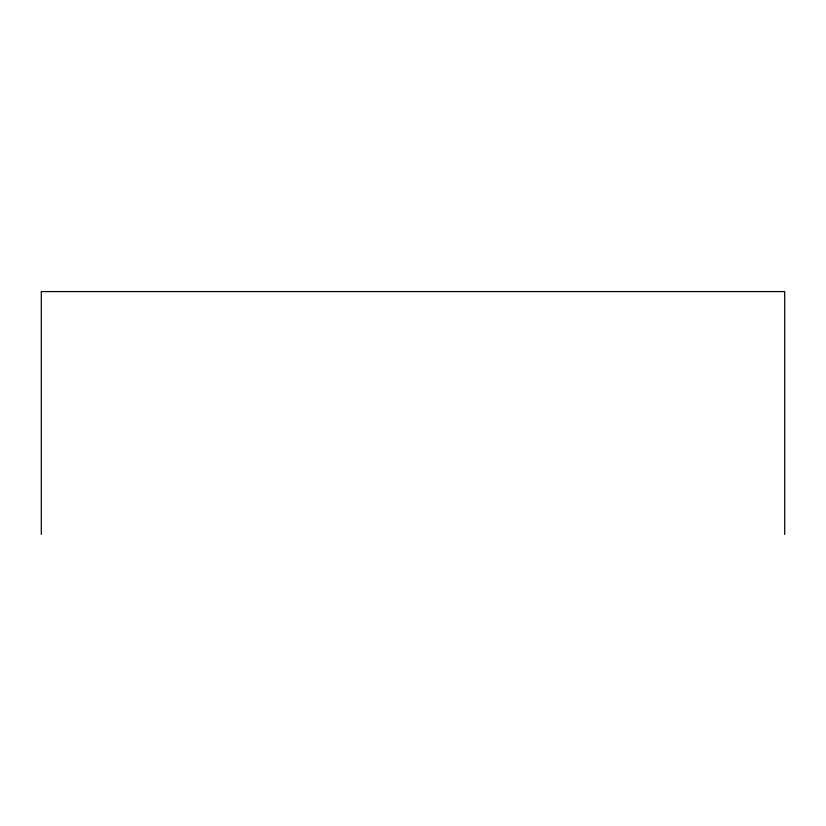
<?xml version="1.0" encoding="UTF-8"?>
<svg xmlns="http://www.w3.org/2000/svg" width="826" height="826" viewBox="0 0 826 826"><rect width="100%" height="100%" fill="white"/><g stroke="black" fill="none" stroke-linecap="round" stroke-linejoin="round"><path stroke-width="1.24" d="M784.7 534.422L784.7 291.578L41.3 291.578L41.3 534.422"/></g></svg>
